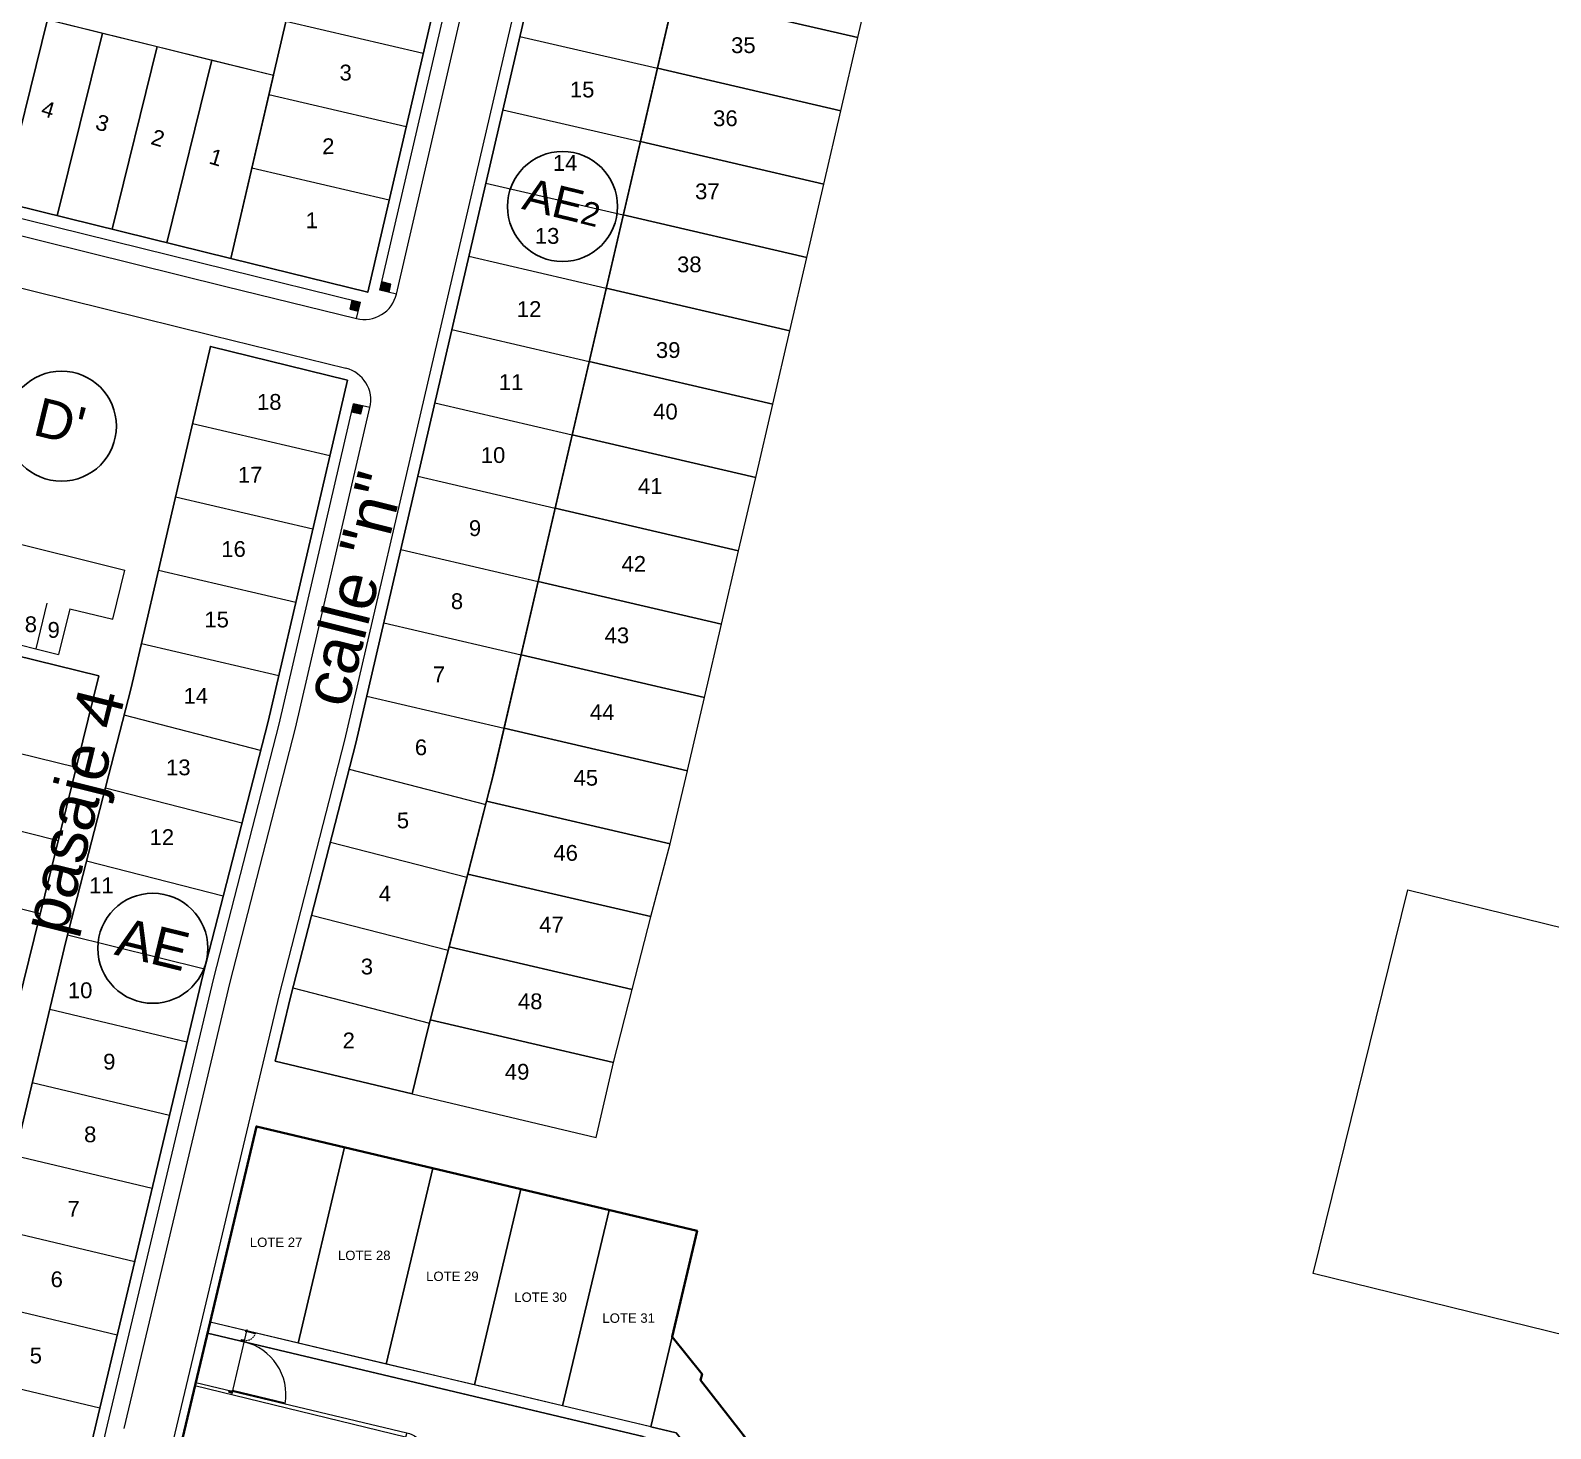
# Model space of a CAD drawing. Header units: millimetres. Extents: x 547073 to 557369, y 9424164 to 9429566.
# Drawn here: x 548943.2 to 549104.9, y 9427249.3 to 9427398 of the extents above; entities that cross this region are included whole.
import ezdxf

# ---------------------------------------------------------------- set-up
doc = ezdxf.new("R2010")
doc.units = ezdxf.units.MM
doc.linetypes.add('HIDDEN2', pattern=[0.1875, 0.125, -0.0625])
for name, color, linetype, lineweight in [('00 Estacionamientos', 251, 'Continuous', 15), ('00 Lotes', 7, 'Continuous', 15), ('00 Manzana', 170, 'Continuous', 25), ('00 Recreación pública', 94, 'Continuous', 15), ('00 Veredas', 253, 'Continuous', 15), ('Z - TRAZADO AREAS VERDES', 3, 'Continuous', 9), ('Z-TRAZADO LOTES', 1, 'Continuous', 13), ('Z-TRAZADO VEREDAS', 6, 'Continuous', 20), ('Z-TRAZADO VIAS', 7, 'Continuous', 9)]:
    doc.layers.add(name, color=color, linetype=linetype, lineweight=lineweight)
doc.layers.add('TEXTO', color=5, linetype='Continuous')
doc.layers.add('TEXTO-CATASTRO', color=12, linetype='Continuous')
doc.styles.add('KBYOZ', font='micross.ttf')
pattern_1 = [(256, (-6120.45241, 7539.05218), (0.1030939209168, -0.0257042014075), [])]

# ---------------------------------------------------------------- blocks, each defined once
blk = doc.blocks.new('A$C59505A60')
at = {"true_color": 0xffffff}
h = blk.add_hatch(color=7, dxfattribs=at)
h.paths.add_polyline_path([(-0.02, 0.93), (-0.06, 0.92), (0.01, 0.11), (0.05, 0.12)])
h.paths.add_polyline_path([(0.03, 0.07), (0.01, 0.07), (0.01, 0.11), (-0.01, 0.11), (-0.01, 0.11), (0, 0), (0.04, 0)])
h.paths.add_polyline_path([(0.89, 0.19), (0.88, 0.19), (0.87, 0.19), (0.87, 0.15), (0.85, 0.15), (0.86, 0.08), (0.9, 0.08)])
at = {"lineweight": 9, "extrusion": (0, 0, -1)}
for p, q in [((-0.06, 0.92), (-0.02, 0.93)), ((0.01, 0.11), (-0.06, 0.92)), ((-0.02, 0.93), (0.05, 0.12)), ((0.05, 0.12), (0.01, 0.11))]:
    blk.add_line(p, q, dxfattribs=at)
at = {"lineweight": 9}
for p, q in [((0.01, 0.11), (-0.01, 0.11)), ((-0.01, 0.11), (-0.01, 0.11)), ((-0.01, 0.11), (0, 0)), ((0, 0), (0.04, 0)), ((0.01, 0.07), (0.01, 0.11)), ((0.03, 0.07), (0.01, 0.07)), ((0.04, 0), (0.03, 0.07)), ((0.86, 0.08), (0.85, 0.15)), ((0.85, 0.15), (0.87, 0.15)), ((0.9, 0.08), (0.86, 0.08)), ((0.87, 0.15), (0.87, 0.19)), ((0.87, 0.19), (0.88, 0.19)), ((0.88, 0.19), (0.89, 0.19)), ((0.89, 0.19), (0.9, 0.08))]:
    blk.add_line(p, q, dxfattribs=at)
at = {"color": 31, "linetype": 'HIDDEN2', "lineweight": 5}
blk.add_arc((0.01, 0.07), 0.861, 5.1936, 92.1948, dxfattribs=at)

msp = doc.modelspace()

# ---------------------------------------------------------------- hatches: boundary and pattern name
h = msp.add_hatch()
h.set_pattern_fill('ANSI31', color=256, scale=0.85, angle=211, style=0)
h.set_pattern_definition(pattern_1)
h.paths.add_polyline_path([(548981.551, 9427370.99), (548980.577, 9427371.216), (548980.373, 9427370.339), (548981.347, 9427370.113)])
h = msp.add_hatch()
h.set_pattern_fill('ANSI31', color=256, scale=0.85, angle=301, style=0)
h.set_pattern_definition([(346, (-6120.45241, 7539.05218), (0.0257042014075, 0.1030939209168), [])])
h.paths.add_polyline_path([(548978.31, 9427369.073), (548977.436, 9427369.289), (548977.197, 9427368.318), (548978.07, 9427368.103)])
h = msp.add_hatch()
h.set_pattern_fill('ANSI31', color=256, scale=0.85, angle=211, style=0)
h.set_pattern_definition(pattern_1)
h.paths.add_polyline_path([(548978.541, 9427358.034), (548977.567, 9427358.26), (548977.363, 9427357.383), (548978.337, 9427357.157)])

# ---------------------------------------------------------------- linework, layer by layer
at = {"lineweight": 35}
msp.add_lwpolyline([(549024.17, 9427242.041), (549014.473, 9427254.476), (549014.63, 9427255.102), (549011.436, 9427259.069), (549014.108, 9427270.328), (548967.249, 9427281.447), (548962.308, 9427260.625), (548951.279, 9427214.145)], dxfattribs=at)
at = {"layer": '00 Estacionamientos'}
for p, q in [((548982.126, 9427369.932), (549006.881, 9427476.482)), ((548933.986, 9427378.151), (548963.847, 9427370.786)), ((548963.847, 9427370.786), (548977.879, 9427367.326)), ((548971.402, 9427323.774), (548979.32, 9427357.853)), ((548944.97, 9427337.075), (548943.773, 9427332.22)), ((548964.464, 9427296.782), (548971.402, 9427323.774)), ((548953.164, 9427249.322), (548964.464, 9427296.782))]:
    msp.add_line(p, q, dxfattribs=at)
at = {"layer": '00 Lotes'}
for p, q in [((548984.987, 9427395.505), (548970.376, 9427398.899)), ((548995.265, 9427397.321), (549009.876, 9427393.927)), ((548983.177, 9427387.712), (548968.566, 9427391.106)), ((548993.455, 9427389.529), (549008.066, 9427386.134)), ((548981.367, 9427379.92), (548966.756, 9427383.314)), ((548991.644, 9427381.736), (549006.255, 9427378.342)), ((548989.834, 9427373.944), (549004.445, 9427370.549)), ((548988.024, 9427366.152), (549002.635, 9427362.757)), ((548986.213, 9427358.359), (549000.824, 9427354.965)), ((548975.052, 9427352.739), (548960.444, 9427356.133)), ((548984.403, 9427350.567), (548999.014, 9427347.172)), ((548973.244, 9427344.946), (548958.633, 9427348.341)), ((548982.592, 9427342.774), (548997.203, 9427339.38)), ((548971.434, 9427337.154), (548956.823, 9427340.548)), ((548980.782, 9427334.982), (548995.393, 9427331.587)), ((548969.623, 9427329.361), (548955.01, 9427332.756)), ((548918.955, 9427326.805), (548948.082, 9427319.622)), ((548978.972, 9427327.189), (548993.582, 9427323.795)), ((548967.686, 9427321.422), (548953.172, 9427325.153)), ((548977.096, 9427319.412), (548991.623, 9427315.677)), ((548917.039, 9427319.038), (548946.166, 9427311.855)), ((548965.694, 9427313.674), (548951.18, 9427317.405)), ((548915.124, 9427311.271), (548944.251, 9427304.087)), ((548975.104, 9427311.664), (548989.632, 9427307.929)), ((548963.703, 9427305.925), (548949.188, 9427309.657)), ((548973.112, 9427303.916), (548987.64, 9427300.181)), ((548961.711, 9427298.177), (548947.163, 9427301.779)), ((548971.12, 9427296.168), (548985.648, 9427292.433)), ((548959.858, 9427290.395), (548945.267, 9427293.869)), ((548958.005, 9427282.612), (548943.414, 9427286.086)), ((548956.152, 9427274.83), (548941.561, 9427278.304)), ((548954.3, 9427267.048), (548939.708, 9427270.521)), ((548952.447, 9427259.265), (548937.856, 9427262.739)), ((548950.594, 9427251.483), (548936.002, 9427254.957))]:
    msp.add_line(p, q, dxfattribs=at)
for points in [[(548969.051, 9427393.192), (548970.863, 9427400.992), (548939.185, 9427408.797), (548937.27, 9427401.03)], [(549033.006, 9427404.999), (549013.497, 9427409.512), (549011.687, 9427401.719), (549031.196, 9427397.206)], [(549031.196, 9427397.206), (549011.687, 9427401.719), (549009.876, 9427393.927), (549029.385, 9427389.414)], [(548940.248, 9427379.696), (548932.481, 9427381.612), (548937.27, 9427401.03), (548945.037, 9427399.114)], [(548946.074, 9427378.26), (548940.248, 9427379.696), (548945.037, 9427399.114), (548950.863, 9427397.678)], [(548951.899, 9427376.823), (548946.074, 9427378.26), (548950.863, 9427397.678), (548956.688, 9427396.241)], [(548957.725, 9427375.386), (548951.899, 9427376.823), (548956.688, 9427396.241), (548962.513, 9427394.804)], [(548964.524, 9427373.709), (548957.725, 9427375.386), (548962.513, 9427394.804), (548969.051, 9427393.192)], [(549029.385, 9427389.414), (549009.876, 9427393.927), (549008.066, 9427386.134), (549027.57, 9427381.603)], [(549027.57, 9427381.603), (549008.066, 9427386.134), (549006.255, 9427378.342), (549025.76, 9427373.81)], [(549025.76, 9427373.81), (549006.255, 9427378.342), (549004.445, 9427370.549), (549023.95, 9427366.018)], [(549023.95, 9427366.018), (549004.445, 9427370.549), (549002.635, 9427362.757), (549022.139, 9427358.226)], [(549022.139, 9427358.226), (549002.635, 9427362.757), (549000.824, 9427354.965), (549020.329, 9427350.433)], [(549020.329, 9427350.433), (549000.824, 9427354.965), (548999.014, 9427347.172), (549018.518, 9427342.641)], [(549018.518, 9427342.641), (548999.014, 9427347.172), (548997.203, 9427339.38), (549016.708, 9427334.848)], [(549016.708, 9427334.848), (548997.203, 9427339.38), (548995.393, 9427331.587), (549014.898, 9427327.056)], [(549014.898, 9427327.056), (548995.393, 9427331.587), (548993.582, 9427323.795), (549013.087, 9427319.262), (549013.088, 9427319.268)], [(549013.087, 9427319.262), (548993.582, 9427323.795), (548992.444, 9427318.893), (548991.707, 9427316.018), (549011.253, 9427311.476)], [(549011.253, 9427311.476), (548991.707, 9427316.018), (548990.739, 9427312.251), (548989.716, 9427308.269), (549009.196, 9427303.742)], [(549009.196, 9427303.741), (549009.196, 9427303.742), (548989.716, 9427308.269), (548987.726, 9427300.521), (549007.21, 9427295.99)], [(549007.21, 9427295.99), (548987.726, 9427300.521), (548987.724, 9427300.517), (548985.733, 9427292.766), (549005.218, 9427288.239)], [(548985.733, 9427292.766), (548983.815, 9427284.921), (549003.374, 9427280.265), (549005.218, 9427288.239)], [(548962.308, 9427260.625), (548967.249, 9427281.447), (548976.621, 9427279.223), (548971.68, 9427258.401)], [(548971.68, 9427258.401), (548976.621, 9427279.223), (548985.992, 9427276.999), (548981.052, 9427256.178)], [(548981.052, 9427256.178), (548985.992, 9427276.999), (548995.364, 9427274.776), (548990.423, 9427253.954)], [(548990.423, 9427253.954), (548995.364, 9427274.776), (549004.736, 9427272.552), (548999.795, 9427251.73)], [(548999.795, 9427251.73), (549004.736, 9427272.552), (549014.108, 9427270.328), (549009.167, 9427249.506)], [(548981.027, 9427239.898), (548983.106, 9427248.397), (548960.706, 9427253.874), (548958.686, 9427245.36)]]:
    msp.add_lwpolyline(points, close=True, dxfattribs=at)
at = {"layer": '00 Manzana'}
for points in [[(548964.524, 9427373.709), (548932.471, 9427381.614), (548964.184, 9427510.203, 0.0732877), (548992.643, 9427510.533, -0.381765), (549009.234, 9427499.864), (549003.929, 9427477.032), (548989.168, 9427479.781), (548964.524, 9427373.709)], [(548985.432, 9427291.591), (548983.815, 9427284.921), (548969.25, 9427288.388), (548970.87, 9427295.196), (548977.81, 9427322.192), (549013.376, 9427475.273), (549028.136, 9427472.524), (549028.136, 9427472.524, -0.3369482), (549028.136, 9427472.524, 0.3089659), (549028.136, 9427472.524), (548992.385, 9427318.64), (548985.432, 9427291.591)], [(548928.631, 9427223.794), (548943.228, 9427220.342), (548950.245, 9427250.012), (548961.551, 9427297.503), (548968.488, 9427324.487), (548976.916, 9427360.766, -1.4470924), (548976.916, 9427360.766), (548976.916, 9427360.766), (548976.916, 9427360.766), (548976.916, 9427360.766), (548976.916, 9427360.766), (548962.352, 9427364.357), (548953.917, 9427328.052), (548946.99, 9427301.107), (548946.99, 9427301.107), (548946.99, 9427301.107), (548935.653, 9427253.486), (548928.631, 9427223.794)]]:
    msp.add_lwpolyline(points, format="xyb", dxfattribs=at)
for points in [[(549003.929, 9427477.032), (548979.089, 9427370.117), (548964.524, 9427373.709), (548989.168, 9427479.781)], [(548950.476, 9427329.331), (548932.13, 9427254.939), (548904.085, 9427266.512), (548921.349, 9427336.514)]]:
    msp.add_lwpolyline(points, close=True, dxfattribs=at)
at = {"layer": '00 Recreación pública'}
msp.add_lwpolyline([(549089.669, 9427306.601), (549118.797, 9427299.418), (549108.74, 9427258.64), (549079.613, 9427265.823), (549089.669, 9427306.601)], dxfattribs=at)
at = {"layer": '00 Veredas'}
for p, q in [((548980.373, 9427370.339), (549005.108, 9427476.804)), ((548976.648, 9427322.49), (549012.195, 9427475.492)), ((548992.428, 9427318.824), (549028.136, 9427472.524)), ((548934.417, 9427379.898), (548964.255, 9427372.54)), ((548931.237, 9427373.267), (548962.623, 9427365.526)), ((548964.255, 9427372.54), (548978.31, 9427369.073)), ((548981.551, 9427370.99), (548980.577, 9427371.216)), ((548981.347, 9427370.113), (548981.551, 9427370.99)), ((548977.197, 9427368.318), (548977.436, 9427369.289)), ((548982.126, 9427369.932), (548980.373, 9427370.339)), ((548977.197, 9427368.318), (548978.07, 9427368.103)), ((548977.879, 9427367.326), (548978.31, 9427369.073)), ((548962.623, 9427365.526), (548976.749, 9427362.043)), ((548969.654, 9427324.201), (548977.567, 9427358.26)), ((548979.32, 9427357.853), (548977.567, 9427358.26)), ((548978.337, 9427357.157), (548978.541, 9427358.034)), ((548978.337, 9427357.157), (548977.363, 9427357.383)), ((548924.903, 9427347.585), (548953.254, 9427340.594)), ((548951.961, 9427335.351), (548953.254, 9427340.594)), ((548924.355, 9427337.009), (548946.2, 9427331.621)), ((548947.398, 9427336.476), (548946.2, 9427331.621)), ((548947.398, 9427336.476), (548951.961, 9427335.351)), ((548962.716, 9427297.214), (548969.654, 9427324.201)), ((548969.706, 9427295.484), (548976.648, 9427322.49)), ((548970.868, 9427295.185), (548977.81, 9427322.192)), ((548951.412, 9427249.735), (548962.716, 9427297.214)), ((548958.418, 9427248.072), (548969.706, 9427295.484)), ((548944.485, 9427220.441), (548951.412, 9427249.735))]:
    msp.add_line(p, q, dxfattribs=at)
for centre, start, end in [((548978.717, 9427370.724), 256.14627, 346.9206), ((548975.911, 9427358.645), 346.9206, 76.14627)]:
    msp.add_arc(centre, 3.5, start, end, dxfattribs=at)
at = {"layer": 'TEXTO-CATASTRO'}
msp.add_lwpolyline([(549043.231, 9427209.196), (549045.925, 9427204.915), (549048.741, 9427200.725), (549051.94, 9427196.844), (549055.152, 9427193.418), (549054.76, 9427191.911), (549031.882, 9427220.752), (549032.449, 9427222.933), (549011.881, 9427248.862), (549009.167, 9427249.506), (549011.436, 9427259.069), (549014.63, 9427255.102), (549014.473, 9427254.476), (549024.17, 9427242.041), (549031.586, 9427231.052), (549031.59, 9427231.047), (549040.807, 9427213.664)], close=True, dxfattribs=at)
for centre in [(548999.792, 9427379.238), (548946.51, 9427355.88), (548956.228, 9427300.379)]:
    msp.add_circle(centre, 5.85, dxfattribs=at)
at = {"layer": 'Z - TRAZADO AREAS VERDES', "transparency": 33554684}
msp.add_lwpolyline([(549014.63, 9427255.102), (549011.436, 9427259.069), (549009.167, 9427249.506), (549011.881, 9427248.862), (549032.449, 9427222.933), (549031.882, 9427220.752), (549054.76, 9427191.911), (549055.152, 9427193.418), (549051.943, 9427196.841), (549048.736, 9427200.731), (549045.924, 9427204.917), (549043.234, 9427209.191), (549040.807, 9427213.664), (549031.586, 9427231.052), (549018.62, 9427249.159), (549014.473, 9427254.476)], dxfattribs=at)
msp.add_lwpolyline([(548960.706, 9427253.874), (548960.784, 9427254.203), (548983.224, 9427248.879), (548983.106, 9427248.397)], close=True, dxfattribs=at)
at = {"layer": 'Z-TRAZADO LOTES', "transparency": 33554684}
msp.add_lwpolyline([(548970.309, 9427252.037), (548964.698, 9427253.369), (548964.677, 9427253.28), (548970.288, 9427251.948, 0.3989955), (548965.924, 9427258.534)], format="xyb", dxfattribs=at)
at = {"layer": 'Z-TRAZADO LOTES', "lineweight": 30}
for points in [[(548965.632, 9427258.603), (548965.667, 9427258.749), (548965.959, 9427258.68), (548965.924, 9427258.534)], [(548964.351, 9427253.203), (548964.385, 9427253.349), (548964.677, 9427253.28), (548964.643, 9427253.134)]]:
    msp.add_lwpolyline(points, close=True, dxfattribs=at)
at = {"layer": 'Z-TRAZADO VEREDAS'}
msp.add_lwpolyline([(549011.2, 9427247.791), (549031.137, 9427222.656), (549030.57, 9427220.475), (549053.448, 9427191.634), (549043.581, 9427153.692), (549041.839, 9427154.145), (549041.537, 9427152.983), (549043.279, 9427152.53), (549030.443, 9427103.172), (549028.701, 9427103.625), (549028.399, 9427102.464), (549030.141, 9427102.011), (549014.857, 9427043.237), (549013.115, 9427043.69), (549012.574, 9427041.61), (549015.477, 9427040.855), (549054.76, 9427191.911), (549031.882, 9427220.752), (549032.449, 9427222.933), (549011.881, 9427248.862), (548962.308, 9427260.625), (548962.308, 9427260.625), (548962.031, 9427259.457)], close=True, dxfattribs=at)
at = {"layer": 'Z-TRAZADO VIAS', "transparency": 33554684}
msp.add_lwpolyline([(549011.743, 9427038.416), (549052.047, 9427193.4), (549008.369, 9427248.462), (548962.031, 9427259.457), (548960.784, 9427254.203), (548983.224, 9427248.879, -0.4182265), (548985.425, 9427245.252), (548926.83, 9427005.616), (548930.133, 9427004.809), (548943.101, 9427057.846, -0.4142133), (548946.728, 9427060.048), (548998.919, 9427047.286, -0.4184978), (549001.11, 9427043.617), (548997.413, 9427029.402, -0.0085384), (549012.673, 9427036.53, -0.1687978)], format="xyb", close=True, dxfattribs=at)
for points in [[(549008.369, 9427248.462), (548962.031, 9427259.457)], [(548966.236, 9427259.847), (548964.593, 9427252.924)]]:
    msp.add_lwpolyline(points, dxfattribs=at)

# ---------------------------------------------------------------- block references
at = {"layer": 'Z-TRAZADO LOTES', "transparency": 33554684, "xscale": 1.166666666666414, "yscale": 1.166666666666414, "zscale": 1.166666666666414, "rotation": 251.4581527900399}
msp.add_blockref('A$C59505A60', (548966.073, 9427259.732), dxfattribs=at)

# ---------------------------------------------------------------- texts
at = {"layer": 'TEXTO', "color": 7, "char_height": 5, "width": 252.11877, "attachment_point": 5, "rotation": 76, "style": 'KBYOZ'}
for s, insert in [('calle "n"', (548977.541, 9427338.585)), ('pasaje 4', (548948.433, 9427314.821))]:
    msp.add_mtext(s, dxfattribs=dict(at, insert=insert))
at = {"layer": 'TEXTO-CATASTRO', "attachment_point": 5, "style": 'KBYOZ'}
for s, insert, char_height, width, rotation in [('35', (549019.02, 9427396.375), 1.68, 0.000122, 0.08064), ('3', (548976.732, 9427393.465), 1.68, 0.000122, 0.08064), ('15', (549001.876, 9427391.661), 1.68, 0.000122, 0.08064), ('4', (548945.098, 9427389.564), 1.68, 0.000122, 343.10931), ('3', (548950.863, 9427388.101), 1.68, 0.000122, 343.10931), ('36', (549017.108, 9427388.606), 1.68, 0.000122, 0.08064), ('2', (548956.774, 9427386.516), 1.68, 0.000122, 343.10931), ('2', (548974.886, 9427385.642), 1.68, 0.000122, 0.08064), ('1', (548962.959, 9427384.456), 1.68, 0.000122, 343.10931), ('14', (549000.066, 9427383.869), 1.68, 0.000122, 0.08064), ('AE{\\H0.72727x;2}', (548999.796, 9427379.676), 3.42144, 0.000158, 346.25424), ('37', (549015.192, 9427380.839), 1.68, 0.000122, 0.08064), ('1', (548973.132, 9427377.771), 1.68, 0.000122, 0.08064), ('13', (548998.15, 9427376.102), 1.68, 0.000122, 0.08064), ('38', (549013.273, 9427373.073), 1.68, 0.000122, 0.08064), ('12', (548996.235, 9427368.334), 1.68, 0.000122, 0.08064), ('39', (549011.026, 9427363.964), 1.68, 0.000122, 0.08064), ('11', (548994.319, 9427360.567), 1.68, 0.000122, 0.08064), ("D'", (548946.355, 9427356.378), 4.1057, 0.00019, 346.25424), ('18', (548968.607, 9427358.451), 1.68, 0.000122, 0.08064), ('40', (549010.737, 9427357.424), 1.68, 0.000122, 0.08064), ('10', (548992.403, 9427352.8), 1.68, 0.000122, 0.08064), ('17', (548966.574, 9427350.722), 1.68, 0.000122, 0.08064), ('41', (549009.111, 9427349.517), 1.68, 0.000122, 0.08064), ('9', (548990.488, 9427345.033), 1.68, 0.000122, 0.08064), ('16', (548964.813, 9427342.816), 1.68, 0.000122, 0.08064), ('42', (549007.373, 9427341.241), 1.68, 0.000122, 0.08064), ('8', (548988.572, 9427337.265), 1.68, 0.000122, 0.08064), ('8', (548943.261, 9427334.815), 1.68, 0.000122, 0.08064), ('15', (548963.015, 9427335.319), 1.68, 0.000122, 0.08064), ('9', (548945.688, 9427334.216), 1.68, 0.000122, 0.08064), ('43', (549005.574, 9427333.632), 1.68, 0.000122, 0.08064), ('7', (548986.657, 9427329.498), 1.68, 0.000122, 0.08064), ('14', (548960.794, 9427327.217), 1.68, 0.000122, 0.08064), ('44', (549004.009, 9427325.472), 1.68, 0.000122, 0.08064), ('6', (548984.741, 9427321.731), 1.68, 0.000122, 0.08064), ('13', (548958.938, 9427319.597), 1.68, 0.000122, 0.08064), ('45', (549002.268, 9427318.497), 1.68, 0.000122, 0.08064), ('5', (548982.826, 9427313.963), 1.68, 0.000122, 0.08064), ('12', (548957.186, 9427312.193), 1.68, 0.000122, 0.08064), ('46', (549000.124, 9427310.51), 1.68, 0.000122, 0.08064), ('11', (548950.757, 9427307.071), 1.68, 0.000122, 0.08064), ('4', (548980.91, 9427306.196), 1.68, 0.000122, 0.08064), ('AE', (548956.232, 9427300.817), 4.1057, 0.00019, 346.25424), ('47', (548998.614, 9427302.891), 1.68, 0.000122, 0.08064), ('3', (548978.995, 9427298.429), 1.68, 0.000122, 0.08064), ('10', (548948.5, 9427295.903), 1.68, 0.000122, 0.08064), ('48', (548996.354, 9427294.731), 1.68, 0.000122, 0.08064), ('2', (548977.063, 9427290.578), 1.68, 0.000122, 0.08064), ('9', (548951.602, 9427288.315), 1.68, 0.000122, 0.08064), ('49', (548994.961, 9427287.237), 1.68, 0.000122, 0.08064), ('8', (548949.569, 9427280.585), 1.68, 0.000122, 0.08064), ('7', (548947.809, 9427272.68), 1.68, 0.000122, 0.08064), ('6', (548946.01, 9427265.182), 1.68, 0.000122, 0.08064), ('5', (548943.79, 9427257.081), 1.68, 0.000122, 0.08064)]:
    msp.add_mtext(s, dxfattribs=dict(at, insert=insert, char_height=char_height, width=width, rotation=rotation))
at = {"layer": 'TEXTO-CATASTRO', "char_height": 1, "attachment_point": 5, "rotation": 0.08064, "style": 'KBYOZ'}
for s, insert in [('\\PLOTE 27', (548969.337, 9427269.952)), ('LOTE 28', (548978.709, 9427267.728)), ('LOTE 29', (548988.081, 9427265.505)), ('LOTE 30', (548997.452, 9427263.281)), ('LOTE 31', (549006.824, 9427261.057))]:
    msp.add_mtext_dynamic_manual_height_columns(s, width=12.72534, gutter_width=12.5, heights=[0], dxfattribs=dict(at, insert=insert))

doc.saveas('drawing.dxf')
